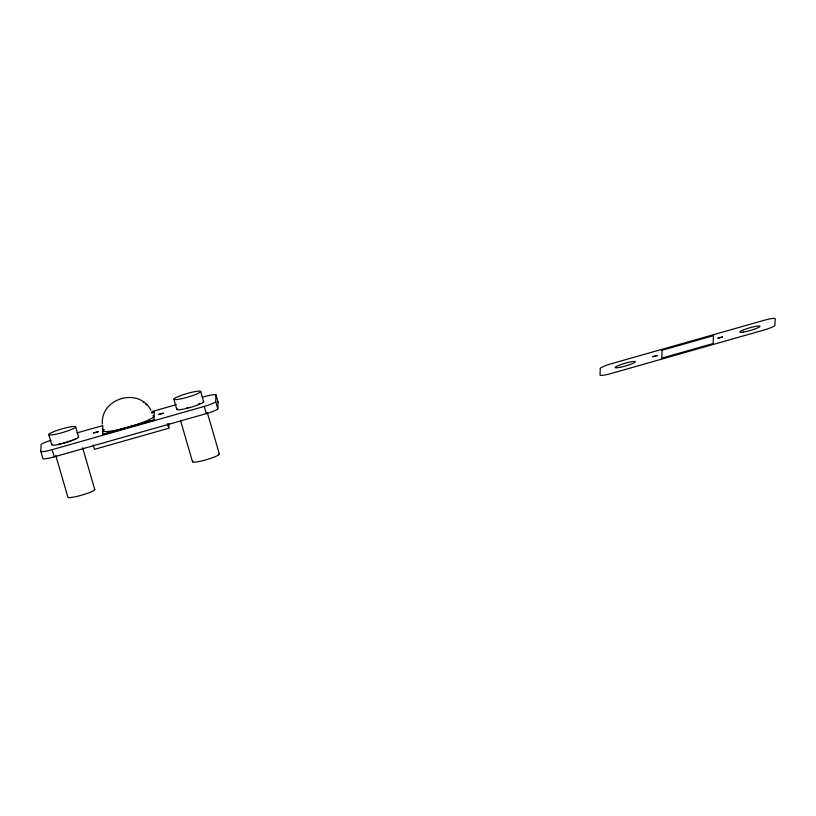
<?xml version="1.0" encoding="UTF-8"?>
<svg xmlns="http://www.w3.org/2000/svg" width="816" height="816" viewBox="0 0 816 816"><rect width="100%" height="100%" fill="white"/><g stroke="black" fill="none" stroke-linecap="round" stroke-linejoin="round"><path stroke-width="1.22" d="M202.154 397.321L204.602 396.617A11.893 1.55 -16.2 0 1 215.975 395.005L218.066 402.196L217.801 408.734A11.893 1.55 -16.2 0 1 206.305 413.62L54.254 456.858A11.893 1.55 -16.2 0 1 42.891 458.47L40.8 451.279L41.065 444.74A11.893 1.55 -16.2 0 1 51.071 440.293M102.816 426.533L102.51 434.377L153.949 419.75M102.622 434.775L102.847 429.175M93.167 444.822L94.483 449.351L168.79 428.227L168.963 423.739M217.801 408.734L215.71 401.543L215.975 395.005M102.337 423.994C100.501 398.137 138.812 386.906 150.919 410.183M77.081 432.878L102.836 425.564M151.878 411.611L176.399 404.644M151.817 412.6L154.265 411.907L154.061 420.148L144.269 422.933M151.929 412.998L154.377 412.304M103.846 434.428L141.821 423.626M40.8 451.279A11.893 1.55 -16.2 0 0 52.163 449.667L204.214 406.429A11.893 1.55 -16.2 0 0 215.71 401.543M143.402 402.145L144.044 402.696M145.952 404.287L146.666 404.889M207.254 412.376L219.371 454.104M200.695 391.547A13.974 1.826 -16.2 0 1 180.479 398.942A13.974 1.826 -16.2 0 1 180.611 395.617A13.974 1.826 -16.2 0 1 200.695 391.547L203.663 401.747M204.214 406.429L206.305 413.62M180.734 421.209L192.505 461.744M173.828 399.187L176.797 409.387M167.474 423.688L168.79 428.227M82.64 447.811L94.768 489.539M75.643 426.901A13.974 1.826 -16.2 0 1 55.427 434.296A13.974 1.826 -16.2 0 1 55.559 430.96A13.974 1.826 -16.2 0 1 75.643 426.901L78.611 437.09M55.774 455.45L67.901 497.179A13.974 1.826 -16.2 0 0 83.008 494.761A13.974 1.826 -16.2 0 0 94.33 489.172M48.776 434.54L51.745 444.73M52.163 449.667L54.254 456.858M203.225 401.38A13.974 1.826 -16.2 0 1 190.148 407.48A13.974 1.826 -16.2 0 1 177.276 408.755M78.173 436.723A13.974 1.826 -16.2 0 1 65.096 442.833A13.974 1.826 -16.2 0 1 52.224 444.108M218.933 453.737A13.974 1.826 -16.2 0 1 205.867 459.847A13.974 1.826 -16.2 0 1 192.984 461.111M217.688 401.88A11.893 1.55 -16.2 0 1 218.066 402.196M75.786 438.467A10.465 1.367 -16.2 0 1 74.766 439.1M73.154 439.855A10.465 1.367 -16.2 0 1 63.424 442.986M61.006 443.537A10.465 1.367 -16.2 0 1 58.925 443.894M199.849 403.4A10.465 1.367 -16.2 0 1 198.451 404.114M188.17 407.521A10.465 1.367 -16.2 0 1 186.517 407.908M152.837 415.701A26.173 3.417 -16.2 0 1 128.357 427.135A26.173 3.417 -16.2 0 1 104.244 429.512M600.29 368.495L600.025 375.034A11.893 1.55 -16.2 0 0 611.398 373.422L763.439 330.184A11.893 1.55 -16.2 0 0 774.935 325.298L775.2 318.76A11.893 1.55 -16.2 0 0 763.837 320.372L611.786 363.61A11.893 1.55 -16.2 0 0 600.29 368.495M662.051 350.288L661.735 358.132L713.184 343.505L713.49 335.662L662.051 350.288M93.595 432.949L98.093 431.756L93.595 432.949M158.763 414.416L163.251 413.222L158.763 414.416M652.831 356.704L657.319 355.511L652.831 356.704M717.988 338.171L722.486 336.977L717.988 338.171M620.231 367.292A10.465 1.367 -16.2 0 0 635.368 361.753A10.465 1.367 -16.2 0 0 620.333 364.793A10.465 1.367 -16.2 0 0 620.231 367.292M743.519 332.102A10.465 1.367 -16.2 0 0 759.839 326.584A10.465 1.367 -16.2 0 0 746.395 328.848A10.465 1.367 -16.2 0 0 743.519 332.102"/></g></svg>
